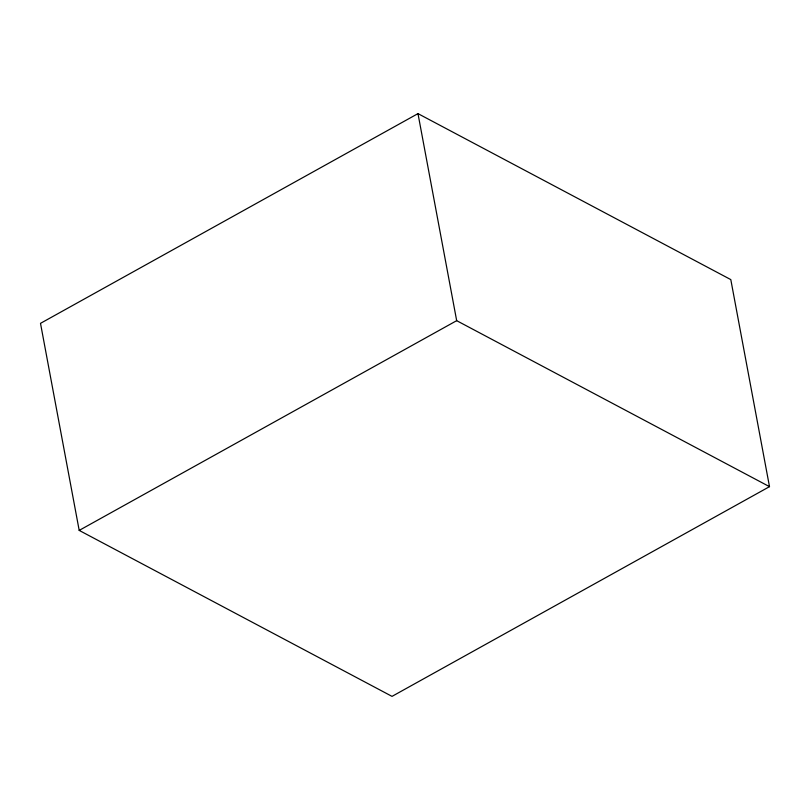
<?xml version="1.0" encoding="UTF-8"?>
<svg xmlns="http://www.w3.org/2000/svg" width="810" height="810" viewBox="0 0 810 810"><rect width="100%" height="100%" fill="white"/><g stroke="black" fill="none" stroke-linecap="round" stroke-linejoin="round"><path stroke-width="1.21" d="M417.98 113.623L40.5 323.342L79.198 530.398L392.02 696.377L769.5 486.658L730.802 279.602L417.98 113.623L456.678 320.669L769.5 486.658M79.198 530.398L456.678 320.669"/></g></svg>
